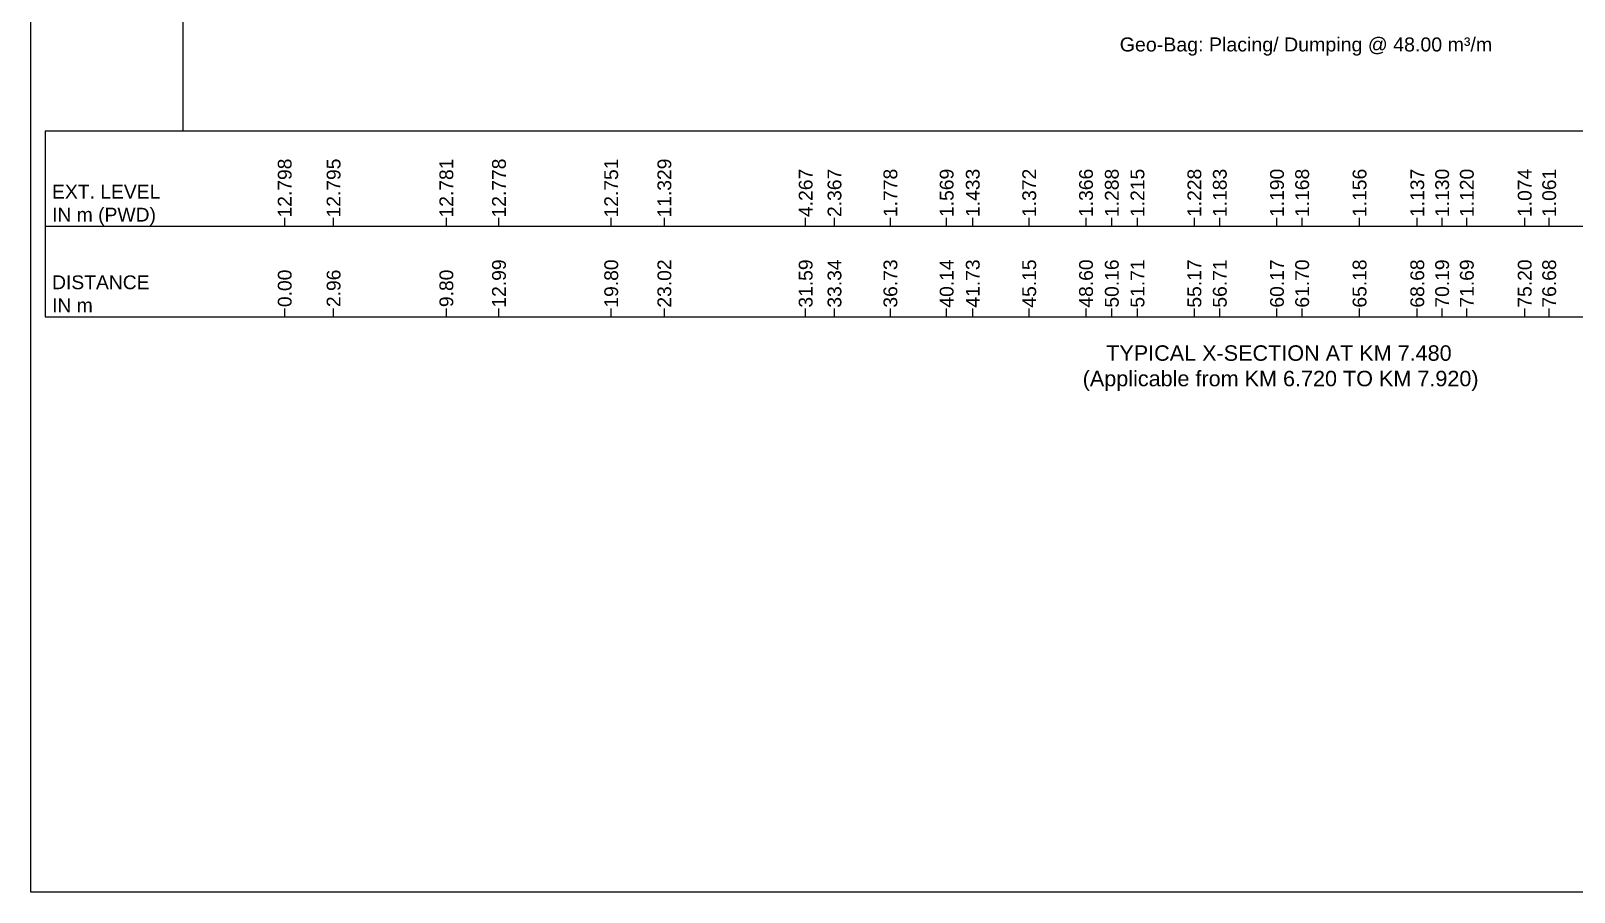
# Model space of a CAD drawing. Header units: inches. Extents: x -885 to 26362, y -28010 to 990.
# Drawn here: x 4151.5 to 4245.1, y -9520.2 to -9467.9 of the extents above; entities that cross this region are included whole.
import ezdxf
from ezdxf.enums import TextEntityAlignment as Align

# ---------------------------------------------------------------- set-up
doc = ezdxf.new("R2010")
doc.units = ezdxf.units.IN
doc.header["$MEASUREMENT"] = 0
doc.layers.add('LINE', color=7, linetype='Continuous')
doc.styles.get("Standard").update_dxf_attribs({"font": 'arial.ttf'})

msp = doc.modelspace()

# ---------------------------------------------------------------- linework, layer by layer
at = {"color": 0, "linetype": 'ByBlock'}
for p, q in [((4160.770795, -9473.953785), (4160.770795, -9429.660946)), ((4152.399396, -9473.953785), (4299.83872, -9473.953785)), ((4152.399396, -9473.953785), (4152.399396, -9485.246625)), ((4152.399396, -9479.746625), (4299.83872, -9479.746625)), ((4166.926195, -9479.746625), (4166.926195, -9479.246625)), ((4169.890695, -9479.746625), (4169.890695, -9479.246625)), ((4176.728995, -9479.746625), (4176.728995, -9479.246625)), ((4179.919895, -9479.746625), (4179.919895, -9479.246625)), ((4186.726595, -9479.746625), (4186.726595, -9479.246625)), ((4189.949195, -9479.746625), (4189.949195, -9479.246625)), ((4198.518995, -9479.746625), (4198.518995, -9479.246625)), ((4200.266395, -9479.746625), (4200.266395, -9479.246625)), ((4203.658195, -9479.746625), (4203.658195, -9479.246625)), ((4207.069095, -9479.746625), (4207.069095, -9479.246625)), ((4208.651995, -9479.746625), (4208.651995, -9479.246625)), ((4212.076895, -9479.746625), (4212.076895, -9479.246625)), ((4215.521395, -9479.746625), (4215.521395, -9479.246625)), ((4217.085095, -9479.746625), (4217.085095, -9479.246625)), ((4218.639895, -9479.746625), (4218.639895, -9479.246625)), ((4222.092895, -9479.746625), (4222.092895, -9479.246625)), ((4223.633695, -9479.746625), (4223.633695, -9479.246625)), ((4227.100695, -9479.746625), (4227.100695, -9479.246625)), ((4228.627495, -9479.746625), (4228.627495, -9479.246625)), ((4232.108495, -9479.746625), (4232.108495, -9479.246625)), ((4235.609495, -9479.746625), (4235.609495, -9479.246625)), ((4237.116695, -9479.746625), (4237.116695, -9479.246625)), ((4238.615295, -9479.746625), (4238.615295, -9479.246625)), ((4242.124495, -9479.746625), (4242.124495, -9479.246625)), ((4243.609095, -9479.746625), (4243.609095, -9479.246625)), ((4152.399396, -9485.246625), (4299.83872, -9485.246625)), ((4166.926195, -9485.246625), (4166.926195, -9484.746625)), ((4169.890695, -9485.246625), (4169.890695, -9484.746625)), ((4176.728995, -9485.246625), (4176.728995, -9484.746625)), ((4179.919895, -9485.246625), (4179.919895, -9484.746625)), ((4186.726595, -9485.246625), (4186.726595, -9484.746625)), ((4189.949195, -9485.246625), (4189.949195, -9484.746625)), ((4198.518995, -9485.246625), (4198.518995, -9484.746625)), ((4200.266395, -9485.246625), (4200.266395, -9484.746625)), ((4203.658195, -9485.246625), (4203.658195, -9484.746625)), ((4207.069095, -9485.246625), (4207.069095, -9484.746625)), ((4208.651995, -9485.246625), (4208.651995, -9484.746625)), ((4212.076895, -9485.246625), (4212.076895, -9484.746625)), ((4215.521395, -9485.246625), (4215.521395, -9484.746625)), ((4217.085095, -9485.246625), (4217.085095, -9484.746625)), ((4218.639895, -9485.246625), (4218.639895, -9484.746625)), ((4222.092895, -9485.246625), (4222.092895, -9484.746625)), ((4223.633695, -9485.246625), (4223.633695, -9484.746625)), ((4227.100695, -9485.246625), (4227.100695, -9484.746625)), ((4228.627495, -9485.246625), (4228.627495, -9484.746625)), ((4232.108495, -9485.246625), (4232.108495, -9484.746625)), ((4235.609495, -9485.246625), (4235.609495, -9484.746625)), ((4237.116695, -9485.246625), (4237.116695, -9484.746625)), ((4238.615295, -9485.246625), (4238.615295, -9484.746625)), ((4242.124495, -9485.246625), (4242.124495, -9484.746625)), ((4243.609095, -9485.246625), (4243.609095, -9484.746625))]:
    msp.add_line(p, q, dxfattribs=at)
at = {"layer": 'LINE', "color": 7, "lineweight": -2, "ltscale": 0.5}
msp.add_lwpolyline([(4151.531775, -9520.156522), (4151.531775, -9414.61501), (4300.782397, -9414.61501), (4300.782397, -9520.156522), (4151.531775, -9520.156522)], close=True, dxfattribs=at)

# ---------------------------------------------------------------- texts
at = {"color": 0, "linetype": 'ByBlock'}
for s, p in [('12.798', (4166.926195, -9475.647366)), ('12.795', (4169.890695, -9475.647366)), ('12.781', (4176.728995, -9475.647366)), ('12.778', (4179.919895, -9475.647366)), ('12.751', (4186.726595, -9475.647366)), ('11.329', (4189.949195, -9475.647366)), ('4.267', (4198.518995, -9476.265413)), ('2.367', (4200.266395, -9476.265413)), ('1.778', (4203.658195, -9476.265413)), ('1.569', (4207.069095, -9476.265413)), ('1.433', (4208.651995, -9476.265413)), ('1.372', (4212.076895, -9476.265413)), ('1.366', (4215.521395, -9476.265413)), ('1.288', (4217.085095, -9476.265413)), ('1.215', (4218.639895, -9476.265413)), ('1.228', (4222.092895, -9476.265413)), ('1.183', (4223.633695, -9476.265413)), ('1.190', (4227.100695, -9476.265413)), ('1.168', (4228.627495, -9476.265413)), ('1.156', (4232.108495, -9476.265413)), ('1.137', (4235.609495, -9476.265413)), ('1.130', (4237.116695, -9476.265413)), ('1.120', (4238.615295, -9476.265413)), ('1.074', (4242.124495, -9476.265413)), ('1.061', (4243.609095, -9476.265413)), ('0.00', (4166.926195, -9482.38346)), ('2.96', (4169.890695, -9482.38346)), ('9.80', (4176.728995, -9482.38346)), ('12.99', (4179.919895, -9481.765413)), ('19.80', (4186.726595, -9481.765413)), ('23.02', (4189.949195, -9481.765413)), ('31.59', (4198.518995, -9481.765413)), ('33.34', (4200.266395, -9481.765413)), ('36.73', (4203.658195, -9481.765413)), ('40.14', (4207.069095, -9481.765413)), ('41.73', (4208.651995, -9481.765413)), ('45.15', (4212.076895, -9481.765413)), ('48.60', (4215.521395, -9481.765413)), ('50.16', (4217.085095, -9481.765413)), ('51.71', (4218.639895, -9481.765413)), ('55.17', (4222.092895, -9481.765413)), ('56.71', (4223.633695, -9481.765413)), ('60.17', (4227.100695, -9481.765413)), ('61.70', (4228.627495, -9481.765413)), ('65.18', (4232.108495, -9481.765413)), ('68.68', (4235.609495, -9481.765413)), ('70.19', (4237.116695, -9481.765413)), ('71.69', (4238.615295, -9481.765413)), ('75.20', (4242.124495, -9481.765413)), ('76.68', (4243.609095, -9481.765413))]:
    msp.add_text(s, height=0.8371399, rotation=90, dxfattribs=at).set_placement(p, align=Align.MIDDLE_RIGHT)
at = {"color": 7, "lineweight": 30, "ltscale": 0.18, "insert": (4217.565447, -9468.298336), "char_height": 0.85, "width": 33.94129816, "attachment_point": 1}
msp.add_mtext('Geo-Bag: {\\A1;Placing}/ Dumping @ 48.00 m³/m', dxfattribs=at)
at = {"color": 0, "linetype": 'ByBlock', "attachment_point": 1}
for s, insert, char_height in [('EXT. LEVEL^JIN m (PWD)', (4152.817966, -9477.235205), 0.83713992), ('DISTANCE^JIN m', (4152.817966, -9482.735205), 0.83713992), ('TYPICAL X-SECTION AT KM 7.480', (4216.743174, -9486.978181), 0.93713992), ('(Applicable from KM 6.720 TO KM 7.920)', (4215.317595, -9488.524462), 0.93713992)]:
    msp.add_mtext(s, dxfattribs=dict(at, insert=insert, char_height=char_height))

doc.saveas('drawing.dxf')
